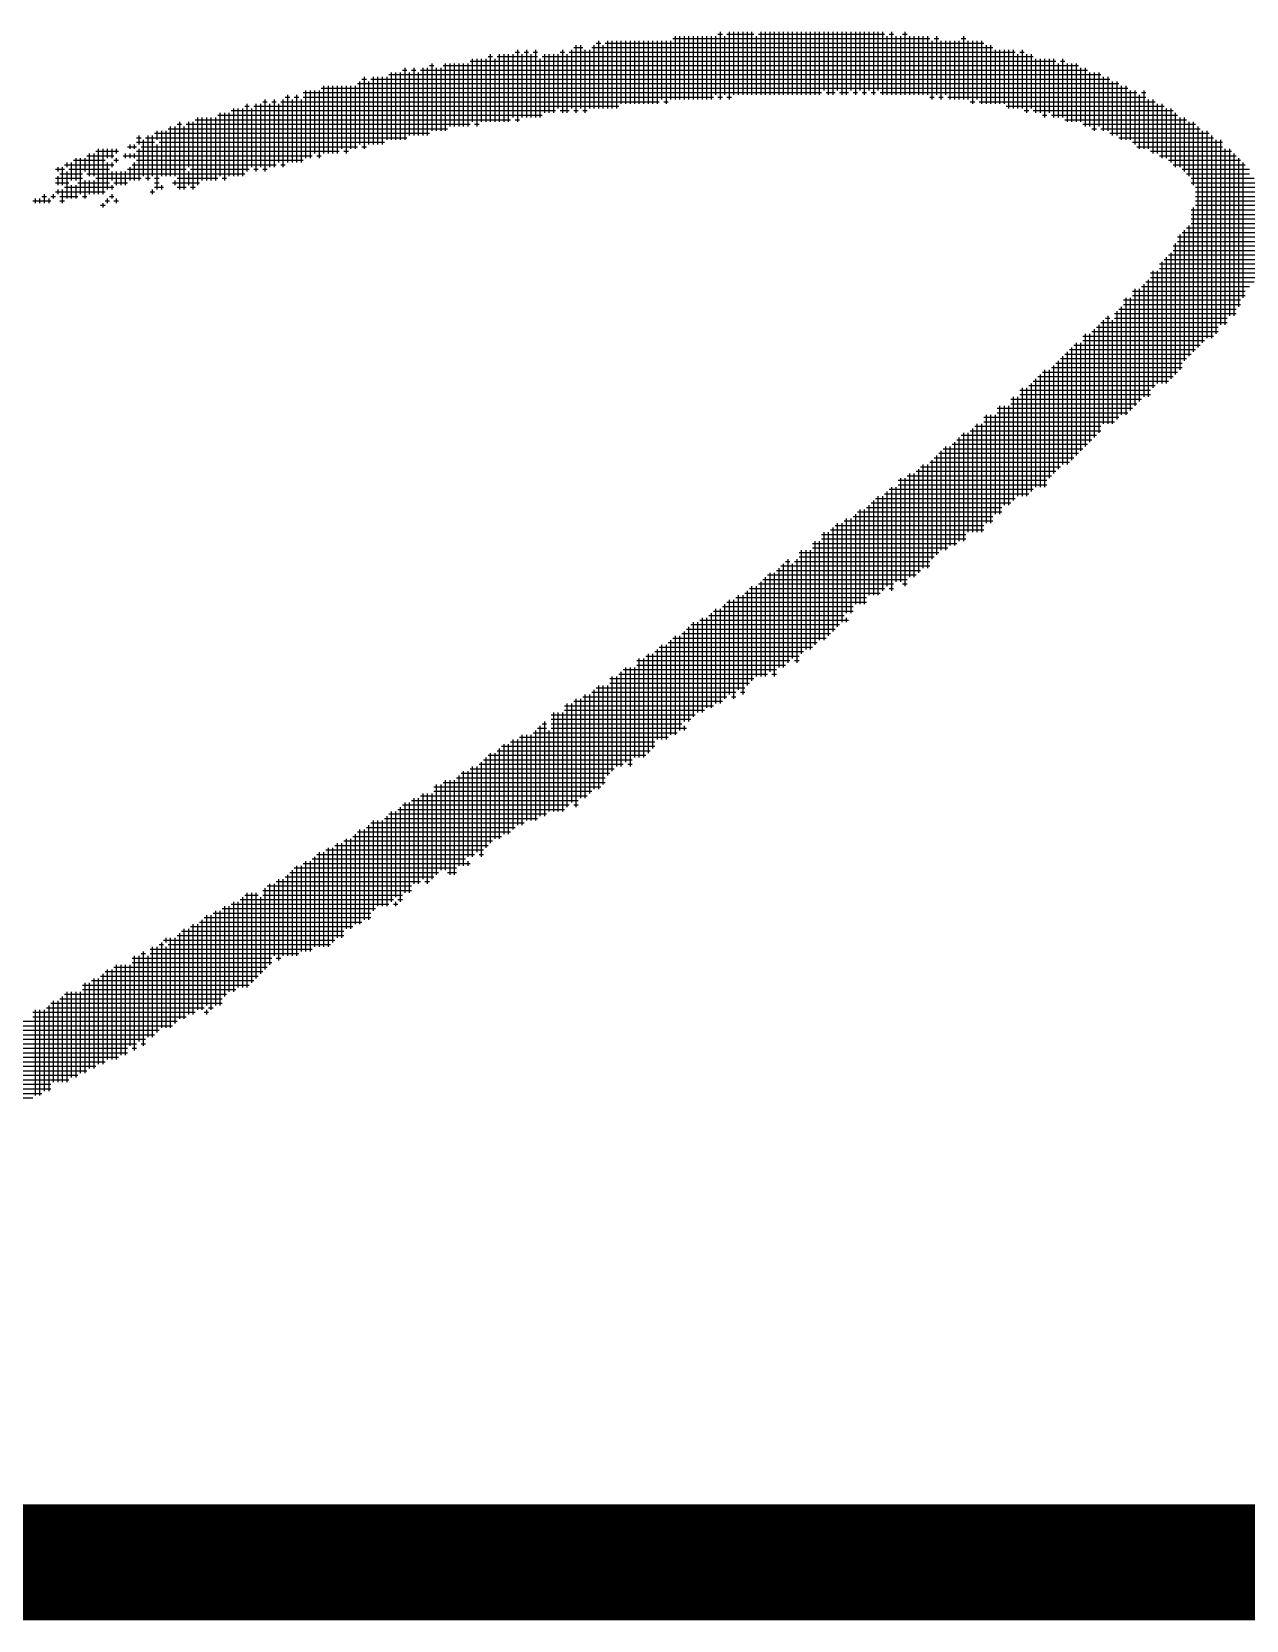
# Model space of a CAD drawing. Header units: feet. Extents: x 0 to 84100, y 0 to 59400.
# Drawn here: x 57327 to 57536.6, y 2590 to 2864 of the extents above; entities that cross this region are included whole.
import ezdxf
from ezdxf.enums import TextEntityAlignment as Align

# ---------------------------------------------------------------- set-up
doc = ezdxf.new("R2010")
doc.units = ezdxf.units.FT
doc.header["$LTSCALE"] = 550
doc.header["$MEASUREMENT"] = 0
for name, color, linetype in [('CX-BORD-LIN1', 4, 'CONTINUOUS'), ('CX-BORD-LIN2', 3, 'CONTINUOUS'), ('CX-BORD-TEX2', 7, 'CONTINUOUS'), ('CX-BORD-TEX3', 6, 'CONTINUOUS'), ('CX-MISC', 2, 'CONTINUOUS')]:
    doc.layers.add(name, color=color, linetype=linetype)
doc.styles.add('TB_TEXT', font='')
doc.styles.add('TB_WBTXT', font='')
doc.styles.add('TB_WMTXT', font='')
doc.styles.get('TB_TEXT').set_extended_font_data('DotumChe')
doc.styles.get('TB_WBTXT').set_extended_font_data('Dotum')
doc.styles.get('TB_WMTXT').set_extended_font_data('DotumChe')

# ---------------------------------------------------------------- blocks, each defined once
blk = doc.blocks.new('CXBLKA1-KHCA')
at = {"layer": 'CX-BORD-LIN1', "const_width": 0.2}
blk.add_lwpolyline([(558, 6), (270, 6)], dxfattribs=at)
at = {"layer": 'CX-BORD-LIN1', "style": 'TB_TEXT'}
for tag, p in [('TR_RCON5', (342.3033, 33)), ('TR_RCON4', (342.3033, 27)), ('TR_RCON3', (342.3033, 21)), ('TR_RCON2', (342.3033, 15)), ('TR_RCON1', (342.3033, 9))]:
    blk.add_attdef(tag, text='', height=3.5, dxfattribs=at).set_placement(p, align=Align.MIDDLE_LEFT)
for tag, height, p in [('TR_DGN5', 3.5, (451.1185, 33)), ('TR_CHK5', 3.5, (491.1185, 33)), ('TR_RDAT5', 3.5, (317.5, 33)), ('TR_APP5', 3.5, (531.1185, 33)), ('TR_RNUM5', 3, (285.1051, 32.6366)), ('TR_DGN4', 3.5, (451.1185, 27)), ('TR_CHK4', 3.5, (491.1185, 27)), ('TR_RDAT4', 3.5, (317.5, 27)), ('TR_APP4', 3.5, (531.1185, 27)), ('TR_RNUM4', 3, (285.1051, 26.6366)), ('TR_DGN3', 3.5, (451.1185, 21)), ('TR_CHK3', 3.5, (491.1185, 21)), ('TR_RDAT3', 3.5, (317.5, 21)), ('TR_APP3', 3.5, (531.1185, 21)), ('TR_RNUM3', 3, (285.1051, 20.6366)), ('TR_DGN2', 3.5, (451.1185, 15)), ('TR_CHK2', 3.5, (491.1185, 15)), ('TR_RDAT2', 3.5, (317.5, 15)), ('TR_APP2', 3.5, (531.1185, 15)), ('TR_RNUM2', 3, (285.1051, 14.6366)), ('TR_DGN1', 3.5, (451.1185, 9)), ('TR_CHK1', 3.5, (491.1185, 9)), ('TR_RDAT1', 3.5, (317.5, 9)), ('TR_APP1', 3.5, (531.1185, 9)), ('TR_RNUM1', 3, (285.1051, 8.6366))]:
    blk.add_attdef(tag, text='', height=height, dxfattribs=at).set_placement(p, align=Align.MIDDLE_CENTER)
at = {"layer": 'CX-BORD-LIN2', "style": 'TB_TEXT'}
blk.add_attdef('TD_VERSION', text='', height=3, rotation=90, dxfattribs=at).set_placement((800.5, 48.0149), align=Align.MIDDLE_CENTER)
at = {"layer": 'CX-BORD-TEX2', "style": 'TB_WMTXT'}
for tag, height, p in [('TB_CNAME', 5, (15.3448, 531.8324)), ('TB_CSCOP', 4, (16.6346, 523.8324))]:
    blk.add_attdef(tag, text='', height=height, dxfattribs=at).set_placement(p, align=Align.BOTTOM_LEFT)
at = {"layer": 'CX-BORD-TEX2', "style": 'TB_WBTXT'}
for tag, height, p in [('TB_MTITIL', 10, (398, 533.3264)), ('TB_STITL', 7, (398, 518.3264))]:
    blk.add_attdef(tag, text='', height=height, dxfattribs=at).set_placement(p, align=Align.MIDDLE_CENTER)
at = {"layer": 'CX-BORD-TEX3', "style": 'TB_TEXT'}
for tag, height, p in [('TD_LNDST', 4.5, (215, 31.5)), ('TD_DSECT', 4.5, (605.5, 31.5)), ('TD_DDIST', 4.5, (654.5, 31.5)), ('TD_DNAME_TOP', 4.5, (755, 27.957)), ('TD_CSECT', 4.5, (605.5, 22.5)), ('TD_CDIST', 4.5, (654.5, 22.5)), ('TD_DNAME_MAIN', 4.5, (755, 21.4731)), ('TD_DNAME_BOT', 3, (755, 15.2489)), ('TD_HSCAL', 4.5, (620.8841, 13.7484)), ('TD_VSCAL', 4.5, (656.8615, 13.7484)), ('TD_CCOMP', 4.5, (215, 13.5927)), ('TD_CSTEP', 4.5, (250.744, 5.125)), ('TD_FIELD', 4.5, (180, 5.125)), ('TD_DWGNO', 4.5, (755, 5.0017)), ('TD_DWGCODE', 4.5, (637, 4.7908))]:
    blk.add_attdef(tag, text='', height=height, dxfattribs=at).set_placement(p, align=Align.MIDDLE_CENTER)
for tag, height, width, p in [('TD_DCOMP', 4.5, 0.95, (215, 22.5875)), ('TD_CNAME', 5, 0.78, (65, 7.5956))]:
    blk.add_attdef(tag, text='', height=height, dxfattribs=dict(at, width=width)).set_placement(p, align=Align.MIDDLE_CENTER)
blk = doc.blocks.new('CXGLOGO-싸인2')
at = {"layer": 'CX-MISC'}
for p, q in [((9655.767, -1057.969), (9655.767, -1059.136)), ((9655.923, -1057.969), (9655.923, -1059.136)), ((9656, -1057.969), (9656, -1059.058)), ((9656.078, -1057.969), (9656.078, -1059.058)), ((9656.156, -1057.969), (9656.156, -1059.058)), ((9656.234, -1057.969), (9656.234, -1059.058)), ((9656.311, -1057.969), (9656.311, -1059.058)), ((9656.467, -1057.969), (9656.467, -1059.058)), ((9656.545, -1057.969), (9656.545, -1059.058)), ((9656.623, -1057.969), (9656.623, -1059.058)), ((9656.7, -1057.969), (9656.7, -1059.058)), ((9656.778, -1057.969), (9656.778, -1059.058)), ((9656.856, -1057.969), (9656.856, -1059.058)), ((9656.934, -1057.969), (9656.934, -1059.058)), ((9657.011, -1057.969), (9657.011, -1059.058)), ((9657.089, -1057.969), (9657.089, -1059.058)), ((9657.167, -1057.969), (9657.167, -1059.058)), ((9657.245, -1057.969), (9657.245, -1059.058)), ((9657.322, -1057.969), (9657.322, -1059.058)), ((9657.4, -1057.969), (9657.4, -1059.058)), ((9657.478, -1057.969), (9657.478, -1059.058)), ((9657.556, -1057.969), (9657.556, -1058.98)), ((9657.633, -1057.969), (9657.633, -1059.058)), ((9657.711, -1057.969), (9657.711, -1059.058)), ((9657.789, -1057.969), (9657.789, -1058.98)), ((9657.867, -1057.969), (9657.867, -1059.058)), ((9657.944, -1057.969), (9657.944, -1059.058)), ((9658.022, -1057.969), (9658.022, -1058.98)), ((9658.1, -1057.969), (9658.1, -1059.058)), ((9658.178, -1057.969), (9658.178, -1058.98)), ((9658.255, -1057.969), (9658.255, -1059.058)), ((9658.333, -1057.969), (9658.333, -1058.98)), ((9658.411, -1057.969), (9658.411, -1059.058)), ((9658.489, -1057.969), (9658.489, -1058.98)), ((9658.567, -1057.969), (9658.567, -1059.058)), ((9658.722, -1057.969), (9658.722, -1059.058)), ((9658.955, -1057.969), (9658.955, -1059.058)), ((9653.24, -1058.242), (9653.395, -1058.242)), ((9653.279, -1058.203), (9653.279, -1059.369)), ((9653.357, -1058.203), (9653.357, -1059.291)), ((9653.551, -1058.242), (9660.472, -1058.242)), ((9653.59, -1058.203), (9653.59, -1059.291)), ((9653.629, -1058.164), (9653.707, -1058.164)), ((9653.668, -1058.125), (9653.668, -1059.291)), ((9653.745, -1058.203), (9653.745, -1059.291)), ((9653.784, -1058.164), (9660.316, -1058.164)), ((9653.823, -1058.125), (9653.823, -1059.291)), ((9653.901, -1058.125), (9653.901, -1059.291)), ((9653.979, -1058.125), (9653.979, -1059.291)), ((9654.056, -1058.125), (9654.056, -1059.214)), ((9654.134, -1058.125), (9654.134, -1059.214)), ((9654.212, -1058.125), (9654.212, -1059.214)), ((9654.29, -1058.125), (9654.29, -1059.214)), ((9654.367, -1058.125), (9654.367, -1059.214)), ((9654.445, -1058.125), (9654.445, -1059.214)), ((9654.523, -1058.125), (9654.523, -1059.214)), ((9654.601, -1058.125), (9654.601, -1059.214)), ((9654.679, -1058.125), (9654.679, -1059.214)), ((9654.756, -1058.125), (9654.756, -1059.136)), ((9654.834, -1058.125), (9654.834, -1059.214)), ((9654.912, -1058.125), (9654.912, -1059.136)), ((9654.951, -1058.086), (9659.383, -1058.086)), ((9654.99, -1058.047), (9654.99, -1059.136)), ((9655.067, -1058.047), (9655.067, -1059.136)), ((9655.145, -1058.047), (9655.145, -1059.136)), ((9655.223, -1058.047), (9655.223, -1059.136)), ((9655.301, -1058.047), (9655.301, -1059.136)), ((9655.378, -1058.047), (9655.378, -1059.136)), ((9655.456, -1058.047), (9655.456, -1059.136)), ((9655.534, -1058.047), (9655.534, -1059.136)), ((9655.612, -1058.047), (9655.612, -1059.136)), ((9655.689, -1058.047), (9655.689, -1059.058)), ((9655.728, -1058.008), (9655.806, -1058.008)), ((9655.845, -1058.047), (9655.845, -1059.058)), ((9655.884, -1058.008), (9656.35, -1058.008)), ((9656.389, -1058.047), (9656.389, -1059.058)), ((9656.428, -1058.008), (9658.605, -1058.008)), ((9658.644, -1058.047), (9658.644, -1059.058)), ((9658.683, -1058.008), (9658.761, -1058.008)), ((9658.8, -1058.047), (9658.8, -1059.058)), ((9658.878, -1058.047), (9658.878, -1059.058)), ((9658.916, -1058.008), (9658.994, -1058.008)), ((9659.033, -1058.047), (9659.033, -1059.058)), ((9659.111, -1058.047), (9659.111, -1059.058)), ((9659.189, -1058.047), (9659.189, -1059.058)), ((9659.266, -1058.047), (9659.266, -1059.058)), ((9659.344, -1058.047), (9659.344, -1059.058)), ((9659.422, -1058.125), (9659.422, -1059.136)), ((9659.461, -1058.086), (9659.539, -1058.086)), ((9659.5, -1058.047), (9659.5, -1059.058)), ((9659.577, -1058.125), (9659.577, -1059.136)), ((9659.655, -1058.125), (9659.655, -1059.058)), ((9659.733, -1058.125), (9659.733, -1059.136)), ((9659.811, -1058.125), (9659.811, -1059.136)), ((9659.888, -1058.125), (9659.888, -1059.136)), ((9659.927, -1058.086), (9660.005, -1058.086)), ((9659.966, -1058.047), (9659.966, -1059.136)), ((9660.044, -1058.125), (9660.044, -1059.136)), ((9660.122, -1058.125), (9660.122, -1059.214)), ((9660.199, -1058.125), (9660.199, -1059.136)), ((9660.277, -1058.125), (9660.277, -1059.214)), ((9660.355, -1058.203), (9660.355, -1059.214)), ((9660.433, -1058.203), (9660.433, -1059.214)), ((9650.791, -1058.514), (9650.791, -1059.68)), ((9651.024, -1058.514), (9651.024, -1059.68)), ((9651.102, -1058.514), (9651.102, -1059.602)), ((9651.179, -1058.514), (9651.179, -1059.602)), ((9651.257, -1058.514), (9651.257, -1059.602)), ((9651.335, -1058.514), (9651.335, -1059.602)), ((9651.413, -1058.514), (9651.413, -1059.602)), ((9651.451, -1058.475), (9661.56, -1058.475)), ((9651.49, -1058.436), (9651.49, -1059.525)), ((9651.568, -1058.436), (9651.568, -1059.602)), ((9651.646, -1058.436), (9651.646, -1059.525)), ((9651.724, -1058.436), (9651.724, -1059.525)), ((9651.763, -1058.397), (9651.84, -1058.397)), ((9651.801, -1058.358), (9651.801, -1059.525)), ((9651.879, -1058.436), (9651.879, -1059.525)), ((9651.918, -1058.397), (9652.618, -1058.397)), ((9651.957, -1058.358), (9651.957, -1059.525)), ((9652.035, -1058.358), (9652.035, -1059.525)), ((9652.112, -1058.358), (9652.112, -1059.525)), ((9652.19, -1058.358), (9652.19, -1059.447)), ((9652.229, -1058.319), (9652.307, -1058.319)), ((9652.268, -1058.281), (9652.268, -1059.525)), ((9652.346, -1058.358), (9652.346, -1059.447)), ((9652.385, -1058.319), (9652.462, -1058.319)), ((9652.423, -1058.281), (9652.423, -1059.447)), ((9652.501, -1058.358), (9652.501, -1059.447)), ((9652.54, -1058.319), (9652.618, -1058.319)), ((9652.579, -1058.281), (9652.579, -1059.447)), ((9652.657, -1058.436), (9652.657, -1059.447)), ((9652.696, -1058.397), (9661.171, -1058.397)), ((9652.735, -1058.358), (9652.735, -1059.369)), ((9652.812, -1058.358), (9652.812, -1059.369)), ((9652.89, -1058.358), (9652.89, -1059.369)), ((9652.968, -1058.358), (9652.968, -1059.291)), ((9653.007, -1058.319), (9653.084, -1058.319)), ((9653.046, -1058.281), (9653.046, -1059.369)), ((9653.123, -1058.358), (9653.123, -1059.369)), ((9653.162, -1058.319), (9660.86, -1058.319)), ((9653.201, -1058.281), (9653.201, -1059.291)), ((9653.434, -1058.281), (9653.434, -1059.369)), ((9653.512, -1058.281), (9653.512, -1059.291)), ((9660.511, -1058.281), (9660.511, -1059.214)), ((9660.588, -1058.281), (9660.588, -1059.214)), ((9660.666, -1058.281), (9660.666, -1059.214)), ((9660.744, -1058.281), (9660.744, -1059.291)), ((9660.822, -1058.281), (9660.822, -1059.291)), ((9660.899, -1058.358), (9660.899, -1059.291)), ((9660.938, -1058.319), (9661.016, -1058.319)), ((9660.977, -1058.281), (9660.977, -1059.291)), ((9661.055, -1058.358), (9661.055, -1059.369)), ((9661.133, -1058.358), (9661.133, -1059.291)), ((9661.21, -1058.436), (9661.21, -1059.369)), ((9661.288, -1058.436), (9661.288, -1059.369)), ((9661.366, -1058.436), (9661.366, -1059.447)), ((9661.444, -1058.436), (9661.444, -1059.369)), ((9661.521, -1058.436), (9661.521, -1059.447)), ((9661.599, -1058.514), (9661.599, -1059.447)), ((9661.638, -1058.475), (9661.716, -1058.475)), ((9661.677, -1058.436), (9661.677, -1059.447)), ((9661.755, -1058.514), (9661.755, -1059.525)), ((9661.832, -1058.514), (9661.832, -1059.525)), ((9661.91, -1058.514), (9661.91, -1059.525)), ((9649.585, -1058.786), (9649.663, -1058.786)), ((9649.624, -1058.747), (9649.624, -1059.991)), ((9649.741, -1058.786), (9662.493, -1058.786)), ((9649.78, -1058.747), (9649.78, -1059.913)), ((9649.857, -1058.747), (9649.857, -1059.913)), ((9649.935, -1058.747), (9649.935, -1059.913)), ((9650.013, -1058.747), (9650.013, -1059.836)), ((9650.052, -1058.708), (9662.338, -1058.708)), ((9650.091, -1058.669), (9650.091, -1059.836)), ((9650.168, -1058.669), (9650.168, -1059.836)), ((9650.246, -1058.669), (9650.246, -1059.836)), ((9650.285, -1058.63), (9650.363, -1058.63)), ((9650.324, -1058.592), (9650.324, -1059.836)), ((9650.402, -1058.669), (9650.402, -1059.758)), ((9650.441, -1058.63), (9650.518, -1058.63)), ((9650.479, -1058.592), (9650.479, -1059.758)), ((9650.557, -1058.669), (9650.557, -1059.758)), ((9650.596, -1058.63), (9662.105, -1058.63)), ((9650.635, -1058.592), (9650.635, -1059.758)), ((9650.713, -1058.592), (9650.713, -1059.758)), ((9650.752, -1058.553), (9650.829, -1058.553)), ((9650.868, -1058.592), (9650.868, -1059.68)), ((9650.946, -1058.592), (9650.946, -1059.68)), ((9650.985, -1058.553), (9661.949, -1058.553)), ((9661.988, -1058.592), (9661.988, -1059.525)), ((9662.066, -1058.592), (9662.066, -1059.602)), ((9662.143, -1058.669), (9662.143, -1059.602)), ((9662.221, -1058.669), (9662.221, -1059.68)), ((9662.299, -1058.669), (9662.299, -1059.602)), ((9662.377, -1058.747), (9662.377, -1059.68)), ((9662.455, -1058.747), (9662.455, -1059.68)), ((9648.302, -1059.058), (9648.302, -1060.225)), ((9648.458, -1059.058), (9648.458, -1060.225)), ((9648.574, -1059.019), (9657.517, -1059.019)), ((9648.613, -1058.98), (9648.613, -1060.147)), ((9648.691, -1058.98), (9648.691, -1060.147)), ((9648.769, -1058.98), (9648.769, -1060.069)), ((9648.847, -1058.98), (9648.847, -1060.147)), ((9648.885, -1058.941), (9662.804, -1058.941)), ((9648.924, -1058.903), (9648.924, -1060.069)), ((9649.002, -1058.903), (9649.002, -1060.069)), ((9649.08, -1058.903), (9649.08, -1060.069)), ((9649.158, -1058.903), (9649.158, -1060.069)), ((9649.235, -1058.903), (9649.235, -1059.991)), ((9649.313, -1058.903), (9649.313, -1060.069)), ((9649.391, -1058.903), (9649.391, -1059.991)), ((9649.469, -1058.903), (9649.469, -1059.991)), ((9649.507, -1058.864), (9662.649, -1058.864)), ((9649.546, -1058.825), (9649.546, -1059.913)), ((9649.702, -1058.825), (9649.702, -1059.913)), ((9657.595, -1059.019), (9657.75, -1059.019)), ((9657.828, -1059.019), (9657.983, -1059.019)), ((9658.061, -1059.019), (9658.139, -1059.019)), ((9658.217, -1059.019), (9658.294, -1059.019)), ((9658.372, -1059.019), (9658.45, -1059.019)), ((9658.528, -1059.019), (9662.96, -1059.019)), ((9662.532, -1058.825), (9662.532, -1059.758)), ((9662.61, -1058.825), (9662.61, -1059.758)), ((9662.688, -1058.903), (9662.688, -1059.836)), ((9662.766, -1058.903), (9662.766, -1059.836)), ((9662.843, -1058.98), (9662.843, -1059.836)), ((9662.921, -1058.98), (9662.921, -1059.913)), ((9662.999, -1059.058), (9662.999, -1059.991)), ((9663.038, -1059.019), (9663.115, -1059.019)), ((9663.077, -1058.98), (9663.077, -1059.991)), ((9647.33, -1059.33), (9652.929, -1059.33)), ((9647.369, -1059.291), (9647.369, -1060.458)), ((9647.447, -1059.291), (9647.447, -1060.458)), ((9647.525, -1059.291), (9647.525, -1060.458)), ((9647.563, -1059.253), (9647.641, -1059.253)), ((9647.602, -1059.214), (9647.602, -1060.38)), ((9647.68, -1059.291), (9647.68, -1060.302)), ((9647.719, -1059.253), (9654.018, -1059.253)), ((9647.758, -1059.214), (9647.758, -1060.38)), ((9647.836, -1059.214), (9647.836, -1060.302)), ((9647.875, -1059.175), (9647.952, -1059.175)), ((9647.913, -1059.136), (9647.913, -1060.38)), ((9647.991, -1059.214), (9647.991, -1060.302)), ((9648.03, -1059.175), (9648.108, -1059.175)), ((9648.069, -1059.136), (9648.069, -1060.302)), ((9648.147, -1059.214), (9648.147, -1060.225)), ((9648.186, -1059.175), (9654.717, -1059.175)), ((9648.224, -1059.136), (9648.224, -1060.302)), ((9648.263, -1059.097), (9648.341, -1059.097)), ((9648.38, -1059.136), (9648.38, -1060.225)), ((9648.419, -1059.097), (9648.497, -1059.097)), ((9648.535, -1059.136), (9648.535, -1060.225)), ((9648.574, -1059.097), (9655.651, -1059.097)), ((9653.007, -1059.33), (9653.162, -1059.33)), ((9653.24, -1059.33), (9653.318, -1059.33)), ((9653.395, -1059.33), (9653.473, -1059.33)), ((9654.795, -1059.175), (9654.873, -1059.175)), ((9655.728, -1059.097), (9655.806, -1059.097)), ((9655.884, -1059.097), (9655.962, -1059.097)), ((9659.383, -1059.097), (9659.461, -1059.097)), ((9659.539, -1059.097), (9659.616, -1059.097)), ((9659.694, -1059.097), (9663.115, -1059.097)), ((9660.083, -1059.175), (9660.161, -1059.175)), ((9660.238, -1059.175), (9663.271, -1059.175)), ((9660.705, -1059.253), (9663.427, -1059.253)), ((9661.016, -1059.33), (9661.094, -1059.33)), ((9661.171, -1059.33), (9663.582, -1059.33)), ((9663.154, -1059.136), (9663.154, -1059.991)), ((9663.232, -1059.136), (9663.232, -1060.069)), ((9663.31, -1059.214), (9663.31, -1060.069)), ((9663.388, -1059.214), (9663.388, -1060.147)), ((9663.465, -1059.291), (9663.465, -1060.147)), ((9663.543, -1059.291), (9663.543, -1060.225)), ((9646.28, -1059.602), (9646.28, -1060.458)), ((9646.358, -1059.602), (9646.358, -1060.458)), ((9646.397, -1059.564), (9646.475, -1059.564)), ((9646.436, -1059.525), (9646.436, -1060.691)), ((9646.514, -1059.602), (9646.514, -1060.691)), ((9646.553, -1059.564), (9651.451, -1059.564)), ((9646.591, -1059.525), (9646.591, -1060.302)), ((9646.669, -1059.525), (9646.669, -1060.691)), ((9646.708, -1059.486), (9652.151, -1059.486)), ((9646.747, -1059.447), (9646.747, -1060.613)), ((9646.825, -1059.447), (9646.825, -1060.536)), ((9646.903, -1059.447), (9646.903, -1060.536)), ((9646.98, -1059.447), (9646.98, -1060.536)), ((9647.058, -1059.447), (9647.058, -1060.536)), ((9647.097, -1059.408), (9652.696, -1059.408)), ((9647.136, -1059.369), (9647.136, -1060.458)), ((9647.214, -1059.369), (9647.214, -1060.536)), ((9647.291, -1059.369), (9647.291, -1060.458)), ((9651.529, -1059.564), (9651.607, -1059.564)), ((9652.229, -1059.486), (9652.307, -1059.486)), ((9661.327, -1059.408), (9661.405, -1059.408)), ((9661.483, -1059.408), (9663.66, -1059.408)), ((9661.716, -1059.486), (9663.815, -1059.486)), ((9662.027, -1059.564), (9663.971, -1059.564)), ((9663.621, -1059.369), (9663.621, -1060.302)), ((9663.699, -1059.447), (9663.699, -1060.302)), ((9663.776, -1059.447), (9663.776, -1060.38)), ((9663.854, -1059.525), (9663.854, -1060.458)), ((9663.932, -1059.525), (9663.932, -1060.613)), ((9664.01, -1059.602), (9664.01, -1063.413)), ((9645.697, -1059.797), (9645.775, -1059.797)), ((9645.697, -1059.875), (9646.008, -1059.875)), ((9645.736, -1059.758), (9645.736, -1059.913)), ((9645.814, -1059.836), (9645.814, -1060.458)), ((9645.853, -1059.797), (9650.363, -1059.797)), ((9645.892, -1059.758), (9645.892, -1060.536)), ((9645.969, -1059.758), (9645.969, -1060.458)), ((9646.008, -1059.719), (9650.752, -1059.719)), ((9646.047, -1059.68), (9646.047, -1059.836)), ((9646.086, -1059.875), (9649.974, -1059.875)), ((9646.125, -1059.68), (9646.125, -1060.458)), ((9646.203, -1059.68), (9646.203, -1060.458)), ((9646.242, -1059.641), (9651.063, -1059.641)), ((9662.182, -1059.641), (9662.26, -1059.641)), ((9662.338, -1059.641), (9664.049, -1059.641)), ((9662.493, -1059.719), (9664.204, -1059.719)), ((9662.649, -1059.797), (9664.282, -1059.797)), ((9662.882, -1059.875), (9664.437, -1059.875)), ((9664.087, -1059.68), (9664.087, -1063.335)), ((9664.165, -1059.68), (9664.165, -1063.257)), ((9664.243, -1059.758), (9664.243, -1063.257)), ((9664.321, -1059.836), (9664.321, -1063.179)), ((9664.399, -1059.836), (9664.399, -1063.024)), ((9644.647, -1060.147), (9644.647, -1060.536)), ((9644.725, -1060.147), (9644.725, -1060.769)), ((9644.803, -1060.147), (9644.803, -1060.38)), ((9644.842, -1060.108), (9645.308, -1060.108)), ((9644.881, -1060.069), (9644.881, -1060.458)), ((9644.959, -1060.069), (9644.959, -1060.458)), ((9644.997, -1060.03), (9645.386, -1060.03)), ((9645.036, -1059.991), (9645.036, -1060.769)), ((9645.114, -1059.991), (9645.114, -1060.769)), ((9645.192, -1059.991), (9645.192, -1060.147)), ((9645.27, -1059.991), (9645.27, -1060.147)), ((9645.347, -1059.991), (9645.347, -1060.069)), ((9645.347, -1060.147), (9645.347, -1060.225)), ((9645.464, -1060.108), (9648.73, -1060.108)), ((9645.503, -1060.069), (9645.503, -1060.147)), ((9645.542, -1059.952), (9645.697, -1059.952)), ((9645.581, -1059.913), (9645.581, -1059.991)), ((9645.581, -1060.069), (9645.581, -1060.147)), ((9645.658, -1059.913), (9645.658, -1059.991)), ((9645.658, -1060.069), (9645.658, -1060.147)), ((9645.697, -1060.03), (9649.196, -1060.03)), ((9645.736, -1059.991), (9645.736, -1060.536)), ((9645.775, -1059.952), (9649.507, -1059.952)), ((9646.047, -1059.913), (9646.047, -1060.691)), ((9648.808, -1060.108), (9648.885, -1060.108)), ((9649.274, -1060.03), (9649.352, -1060.03)), ((9649.585, -1059.952), (9649.663, -1059.952)), ((9662.96, -1059.952), (9664.437, -1059.952)), ((9663.193, -1060.03), (9664.593, -1060.03)), ((9663.349, -1060.108), (9664.671, -1060.108)), ((9664.476, -1059.991), (9664.476, -1063.024)), ((9664.554, -1059.991), (9664.554, -1062.868)), ((9664.632, -1060.069), (9664.632, -1062.868)), ((9664.71, -1060.147), (9664.71, -1062.713)), ((9644.298, -1060.341), (9644.453, -1060.341)), ((9644.336, -1060.302), (9644.336, -1060.38)), ((9644.375, -1060.419), (9644.764, -1060.419)), ((9644.414, -1060.302), (9644.414, -1060.613)), ((9644.453, -1060.263), (9645.308, -1060.263)), ((9644.492, -1060.225), (9644.492, -1060.302)), ((9644.492, -1060.38), (9644.492, -1060.847)), ((9644.531, -1060.341), (9645.231, -1060.341)), ((9644.57, -1060.225), (9644.57, -1060.536)), ((9644.609, -1060.186), (9645.153, -1060.186)), ((9644.842, -1060.419), (9647.563, -1060.419)), ((9645.192, -1060.225), (9645.192, -1060.691)), ((9645.27, -1060.225), (9645.27, -1060.302)), ((9645.27, -1060.38), (9645.27, -1060.536)), ((9645.308, -1060.186), (9645.386, -1060.186)), ((9645.347, -1060.38), (9645.347, -1060.613)), ((9645.425, -1060.38), (9645.425, -1060.613)), ((9645.503, -1060.38), (9645.503, -1060.613)), ((9645.542, -1060.341), (9646.553, -1060.341)), ((9645.581, -1060.302), (9645.581, -1060.536)), ((9645.619, -1060.263), (9648.108, -1060.263)), ((9645.658, -1060.225), (9645.658, -1060.536)), ((9645.697, -1060.186), (9648.574, -1060.186)), ((9646.591, -1060.38), (9646.591, -1060.613)), ((9646.63, -1060.341), (9647.641, -1060.341)), ((9647.719, -1060.341), (9647.797, -1060.341)), ((9647.875, -1060.341), (9647.952, -1060.341)), ((9648.186, -1060.263), (9648.263, -1060.263)), ((9663.504, -1060.186), (9664.748, -1060.186)), ((9663.582, -1060.263), (9664.826, -1060.263)), ((9663.738, -1060.341), (9664.904, -1060.341)), ((9663.815, -1060.419), (9664.904, -1060.419)), ((9664.787, -1060.225), (9664.787, -1062.557)), ((9644.298, -1060.497), (9644.764, -1060.497)), ((9644.298, -1060.574), (9644.531, -1060.574)), ((9644.336, -1060.458), (9644.336, -1060.613)), ((9644.336, -1060.691), (9644.336, -1060.769)), ((9644.414, -1060.691), (9644.414, -1060.924)), ((9644.453, -1060.652), (9645.308, -1060.652)), ((9644.57, -1060.613), (9644.57, -1060.847)), ((9644.647, -1060.613), (9644.647, -1060.847)), ((9644.686, -1060.574), (9645.231, -1060.574)), ((9644.803, -1060.536), (9644.803, -1060.847)), ((9644.881, -1060.536), (9644.881, -1060.769)), ((9644.959, -1060.536), (9644.959, -1060.769)), ((9644.997, -1060.497), (9645.775, -1060.497)), ((9645.27, -1060.613), (9645.27, -1060.691)), ((9645.308, -1060.574), (9645.542, -1060.574)), ((9645.853, -1060.497), (9645.931, -1060.497)), ((9645.969, -1060.691), (9645.969, -1060.769)), ((9646.008, -1060.497), (9646.086, -1060.497)), ((9646.008, -1060.574), (9646.086, -1060.574)), ((9646.008, -1060.652), (9646.164, -1060.652)), ((9646.125, -1060.613), (9646.125, -1060.691)), ((9646.319, -1060.574), (9646.786, -1060.574)), ((9646.358, -1060.536), (9646.358, -1060.613)), ((9646.397, -1060.497), (9647.097, -1060.497)), ((9646.397, -1060.652), (9646.553, -1060.652)), ((9646.63, -1060.652), (9646.708, -1060.652)), ((9647.175, -1060.497), (9647.252, -1060.497)), ((9663.893, -1060.497), (9664.982, -1060.497)), ((9663.893, -1060.574), (9665.059, -1060.574)), ((9663.971, -1060.652), (9665.137, -1060.652)), ((9643.909, -1060.885), (9644.22, -1060.885)), ((9643.948, -1060.847), (9643.948, -1060.924)), ((9644.025, -1060.847), (9644.025, -1060.924)), ((9644.064, -1060.808), (9644.142, -1060.808)), ((9644.103, -1060.769), (9644.103, -1060.924)), ((9644.181, -1060.847), (9644.181, -1060.924)), ((9644.22, -1060.808), (9644.298, -1060.808)), ((9644.259, -1060.769), (9644.259, -1060.847)), ((9644.298, -1060.73), (9645.153, -1060.73)), ((9644.375, -1060.808), (9644.686, -1060.808)), ((9644.375, -1060.885), (9644.453, -1060.885)), ((9644.764, -1060.808), (9644.842, -1060.808)), ((9645.075, -1060.963), (9645.153, -1060.963)), ((9645.114, -1060.924), (9645.114, -1061.002)), ((9645.153, -1060.885), (9645.231, -1060.885)), ((9645.192, -1060.847), (9645.192, -1060.924)), ((9645.231, -1060.808), (9645.308, -1060.808)), ((9645.27, -1060.769), (9645.27, -1060.847)), ((9645.308, -1060.885), (9645.386, -1060.885)), ((9645.347, -1060.847), (9645.347, -1060.924)), ((9645.931, -1060.73), (9646.008, -1060.73)), ((9663.971, -1060.73), (9665.137, -1060.73)), ((9663.971, -1060.808), (9665.137, -1060.808)), ((9663.971, -1060.885), (9665.215, -1060.885)), ((9663.971, -1060.963), (9665.215, -1060.963)), ((9663.893, -1061.041), (9665.215, -1061.041)), ((9663.893, -1061.119), (9665.215, -1061.119)), ((9663.893, -1061.197), (9665.293, -1061.197)), ((9663.893, -1061.274), (9665.293, -1061.274)), ((9663.932, -1061.002), (9663.932, -1063.49)), ((9663.66, -1061.508), (9665.293, -1061.508)), ((9663.699, -1061.469), (9663.699, -1063.801)), ((9663.738, -1061.43), (9665.293, -1061.43)), ((9663.776, -1061.391), (9663.776, -1063.646)), ((9663.815, -1061.352), (9665.293, -1061.352)), ((9663.854, -1061.313), (9663.854, -1063.568)), ((9663.504, -1061.819), (9665.137, -1061.819)), ((9663.543, -1061.78), (9663.543, -1063.957)), ((9663.582, -1061.663), (9665.215, -1061.663)), ((9663.582, -1061.741), (9665.215, -1061.741)), ((9663.621, -1061.624), (9663.621, -1063.879)), ((9663.66, -1061.585), (9665.293, -1061.585)), ((9663.232, -1062.091), (9663.232, -1064.113)), ((9663.31, -1062.091), (9663.31, -1064.035)), ((9663.349, -1061.974), (9665.137, -1061.974)), ((9663.349, -1062.052), (9665.137, -1062.052)), ((9663.388, -1061.935), (9663.388, -1064.035)), ((9663.427, -1061.896), (9665.215, -1061.896)), ((9663.465, -1061.857), (9663.465, -1064.035)), ((9663.038, -1062.363), (9664.904, -1062.363)), ((9663.077, -1062.324), (9663.077, -1064.268)), ((9663.115, -1062.285), (9664.982, -1062.285)), ((9663.154, -1062.246), (9663.154, -1064.268)), ((9663.193, -1062.13), (9665.059, -1062.13)), ((9663.193, -1062.207), (9665.059, -1062.207)), ((9662.727, -1062.596), (9664.748, -1062.596)), ((9662.766, -1062.557), (9662.766, -1064.579)), ((9662.843, -1062.557), (9662.843, -1064.501)), ((9662.882, -1062.441), (9664.826, -1062.441)), ((9662.882, -1062.518), (9664.826, -1062.518)), ((9662.921, -1062.402), (9662.921, -1064.424)), ((9662.999, -1062.402), (9662.999, -1064.346)), ((9662.416, -1062.907), (9662.493, -1062.907)), ((9662.455, -1062.868), (9662.455, -1064.735)), ((9662.571, -1062.829), (9664.671, -1062.829)), ((9662.571, -1062.907), (9664.515, -1062.907)), ((9662.61, -1062.791), (9662.61, -1064.657)), ((9662.649, -1062.752), (9664.671, -1062.752)), ((9662.688, -1062.713), (9662.688, -1064.579)), ((9662.727, -1062.674), (9664.748, -1062.674)), ((9662.066, -1063.179), (9662.066, -1065.123)), ((9662.143, -1063.179), (9662.143, -1065.046)), ((9662.182, -1063.141), (9664.36, -1063.141)), ((9662.221, -1063.102), (9662.221, -1064.968)), ((9662.26, -1063.063), (9664.36, -1063.063)), ((9662.299, -1063.024), (9662.299, -1064.89)), ((9662.338, -1062.985), (9664.515, -1062.985)), ((9662.377, -1062.946), (9662.377, -1064.735)), ((9662.532, -1062.946), (9662.532, -1064.735)), ((9661.794, -1063.452), (9663.971, -1063.452)), ((9661.832, -1063.413), (9661.832, -1065.357)), ((9661.871, -1063.374), (9664.049, -1063.374)), ((9661.91, -1063.335), (9661.91, -1065.279)), ((9661.988, -1063.335), (9661.988, -1065.201)), ((9662.027, -1063.218), (9664.282, -1063.218)), ((9662.027, -1063.296), (9664.126, -1063.296)), ((9661.521, -1063.724), (9661.521, -1065.59)), ((9661.56, -1063.685), (9663.738, -1063.685)), ((9661.599, -1063.646), (9661.599, -1065.512)), ((9661.638, -1063.607), (9663.815, -1063.607)), ((9661.677, -1063.568), (9661.677, -1065.434)), ((9661.716, -1063.529), (9663.893, -1063.529)), ((9661.755, -1063.49), (9661.755, -1065.434)), ((9661.171, -1063.996), (9663.504, -1063.996)), ((9661.21, -1063.957), (9661.21, -1065.823)), ((9661.249, -1063.918), (9663.582, -1063.918)), ((9661.288, -1063.879), (9661.288, -1065.823)), ((9661.327, -1063.84), (9663.66, -1063.84)), ((9661.366, -1063.801), (9661.366, -1065.823)), ((9661.444, -1063.801), (9661.444, -1065.668)), ((9661.483, -1063.763), (9663.738, -1063.763)), ((9660.822, -1064.268), (9660.822, -1066.057)), ((9660.899, -1064.268), (9660.899, -1065.979)), ((9660.938, -1064.151), (9663.193, -1064.151)), ((9660.938, -1064.229), (9663.193, -1064.229)), ((9660.977, -1064.113), (9660.977, -1065.979)), ((9661.055, -1064.113), (9661.055, -1065.979)), ((9661.094, -1064.074), (9663.271, -1064.074)), ((9661.133, -1064.035), (9661.133, -1065.901)), ((9660.549, -1064.462), (9662.882, -1064.462)), ((9660.549, -1064.54), (9662.804, -1064.54)), ((9660.588, -1064.424), (9660.588, -1066.29)), ((9660.666, -1064.424), (9660.666, -1066.134)), ((9660.744, -1064.424), (9660.744, -1066.134)), ((9660.783, -1064.307), (9663.038, -1064.307)), ((9660.783, -1064.385), (9662.96, -1064.385)), ((9660.122, -1064.812), (9660.122, -1066.601)), ((9660.161, -1064.773), (9662.338, -1064.773)), ((9660.199, -1064.735), (9660.199, -1066.601)), ((9660.277, -1064.735), (9660.277, -1066.601)), ((9660.316, -1064.618), (9662.649, -1064.618)), ((9660.316, -1064.696), (9662.571, -1064.696)), ((9660.355, -1064.579), (9660.355, -1066.445)), ((9660.433, -1064.579), (9660.433, -1066.445)), ((9660.511, -1064.579), (9660.511, -1066.29)), ((9659.772, -1065.085), (9662.105, -1065.085)), ((9659.811, -1065.046), (9659.811, -1066.834)), ((9659.85, -1065.007), (9662.182, -1065.007)), ((9659.888, -1064.968), (9659.888, -1066.756)), ((9659.927, -1064.929), (9662.26, -1064.929)), ((9659.966, -1064.89), (9659.966, -1066.756)), ((9660.044, -1064.89), (9660.044, -1066.601)), ((9660.083, -1064.851), (9662.338, -1064.851)), ((9659.422, -1065.357), (9659.422, -1067.067)), ((9659.461, -1065.318), (9661.871, -1065.318)), ((9659.5, -1065.279), (9659.5, -1066.99)), ((9659.539, -1065.24), (9661.949, -1065.24)), ((9659.577, -1065.201), (9659.577, -1066.912)), ((9659.616, -1065.162), (9662.027, -1065.162)), ((9659.655, -1065.123), (9659.655, -1066.912)), ((9659.733, -1065.123), (9659.733, -1066.834)), ((9658.994, -1065.629), (9661.483, -1065.629)), ((9659.033, -1065.59), (9659.033, -1067.378)), ((9659.111, -1065.59), (9659.111, -1067.378)), ((9659.15, -1065.551), (9661.56, -1065.551)), ((9659.189, -1065.512), (9659.189, -1067.301)), ((9659.227, -1065.473), (9661.638, -1065.473)), ((9659.266, -1065.434), (9659.266, -1067.223)), ((9659.344, -1065.434), (9659.344, -1067.223)), ((9659.383, -1065.396), (9661.794, -1065.396)), ((9658.644, -1065.901), (9658.644, -1067.534)), ((9658.683, -1065.862), (9661.171, -1065.862)), ((9658.722, -1065.823), (9658.722, -1067.612)), ((9658.8, -1065.823), (9658.8, -1067.456)), ((9658.839, -1065.707), (9661.405, -1065.707)), ((9658.839, -1065.784), (9661.405, -1065.784)), ((9658.878, -1065.668), (9658.878, -1067.456)), ((9658.955, -1065.668), (9658.955, -1067.534)), ((9658.294, -1066.173), (9660.627, -1066.173)), ((9658.333, -1066.134), (9658.333, -1067.689)), ((9658.372, -1066.095), (9660.783, -1066.095)), ((9658.411, -1066.057), (9658.411, -1067.689)), ((9658.45, -1066.018), (9660.86, -1066.018)), ((9658.489, -1065.979), (9658.489, -1067.689)), ((9658.567, -1065.979), (9658.567, -1067.612)), ((9658.605, -1065.94), (9661.094, -1065.94)), ((9657.789, -1066.445), (9657.789, -1068.234)), ((9657.867, -1066.445), (9657.867, -1068.156)), ((9657.906, -1066.406), (9660.472, -1066.406)), ((9657.944, -1066.368), (9657.944, -1068.001)), ((9658.022, -1066.368), (9658.022, -1068.001)), ((9658.061, -1066.329), (9660.472, -1066.329)), ((9658.1, -1066.29), (9658.1, -1067.845)), ((9658.139, -1066.251), (9660.627, -1066.251)), ((9658.178, -1066.212), (9658.178, -1067.845)), ((9658.255, -1066.212), (9658.255, -1067.845)), ((9657.517, -1066.64), (9660.005, -1066.64)), ((9657.517, -1066.717), (9660.005, -1066.717)), ((9657.556, -1066.601), (9657.556, -1068.467)), ((9657.633, -1066.601), (9657.633, -1068.389)), ((9657.672, -1066.562), (9660.316, -1066.562)), ((9657.711, -1066.523), (9657.711, -1068.312)), ((9657.75, -1066.484), (9660.316, -1066.484)), ((9657.128, -1066.951), (9659.539, -1066.951)), ((9657.128, -1067.029), (9659.461, -1067.029)), ((9657.167, -1066.912), (9657.167, -1068.7)), ((9657.245, -1066.912), (9657.245, -1068.623)), ((9657.322, -1066.912), (9657.322, -1068.623)), ((9657.361, -1066.795), (9659.85, -1066.795)), ((9657.361, -1066.873), (9659.694, -1066.873)), ((9657.4, -1066.756), (9657.4, -1068.545)), ((9657.478, -1066.756), (9657.478, -1068.467)), ((9656.623, -1067.301), (9656.623, -1069.011)), ((9656.7, -1067.301), (9656.7, -1069.089)), ((9656.739, -1067.262), (9659.227, -1067.262)), ((9656.778, -1067.223), (9656.778, -1068.934)), ((9656.817, -1067.184), (9659.383, -1067.184)), ((9656.856, -1067.145), (9656.856, -1068.934)), ((9656.895, -1067.106), (9656.972, -1067.106)), ((9656.934, -1067.067), (9656.934, -1068.856)), ((9657.011, -1067.145), (9657.011, -1068.778)), ((9657.05, -1067.106), (9659.383, -1067.106)), ((9657.089, -1067.067), (9657.089, -1068.856)), ((9656.273, -1067.573), (9658.605, -1067.573)), ((9656.311, -1067.534), (9656.311, -1069.167)), ((9656.389, -1067.534), (9656.389, -1069.089)), ((9656.428, -1067.495), (9658.761, -1067.495)), ((9656.467, -1067.456), (9656.467, -1069.089)), ((9656.506, -1067.417), (9658.994, -1067.417)), ((9656.545, -1067.378), (9656.545, -1069.089)), ((9656.584, -1067.34), (9659.15, -1067.34)), ((9658.683, -1067.573), (9658.761, -1067.573)), ((9658.916, -1067.495), (9658.994, -1067.495)), ((9655.845, -1067.845), (9655.845, -1069.478)), ((9655.884, -1067.806), (9658.294, -1067.806)), ((9655.923, -1067.767), (9655.923, -1069.4)), ((9656, -1067.767), (9656, -1069.478)), ((9656.039, -1067.728), (9658.294, -1067.728)), ((9656.078, -1067.689), (9656.078, -1069.322)), ((9656.156, -1067.689), (9656.156, -1069.4)), ((9656.195, -1067.651), (9658.528, -1067.651)), ((9656.234, -1067.612), (9656.234, -1069.245)), ((9655.417, -1068.117), (9657.983, -1068.117)), ((9655.456, -1068.078), (9655.456, -1069.711)), ((9655.534, -1068.078), (9655.534, -1069.633)), ((9655.573, -1068.039), (9657.906, -1068.039)), ((9655.612, -1068.001), (9655.612, -1069.633)), ((9655.651, -1067.962), (9658.061, -1067.962)), ((9655.689, -1067.923), (9655.689, -1069.556)), ((9655.767, -1067.923), (9655.767, -1069.556)), ((9655.806, -1067.884), (9658.061, -1067.884)), ((9657.944, -1068.078), (9657.944, -1068.156)), ((9654.99, -1068.389), (9654.99, -1070.1)), ((9655.067, -1068.389), (9655.067, -1070.022)), ((9655.106, -1068.35), (9657.672, -1068.35)), ((9655.145, -1068.312), (9655.145, -1069.867)), ((9655.184, -1068.273), (9657.75, -1068.273)), ((9655.223, -1068.234), (9655.223, -1069.867)), ((9655.262, -1068.195), (9657.828, -1068.195)), ((9655.301, -1068.156), (9655.301, -1069.789)), ((9655.378, -1068.156), (9655.378, -1069.711)), ((9654.64, -1068.661), (9657.206, -1068.661)), ((9654.679, -1068.623), (9654.679, -1070.178)), ((9654.717, -1068.584), (9657.361, -1068.584)), ((9654.756, -1068.545), (9654.756, -1070.178)), ((9654.834, -1068.545), (9654.834, -1070.178)), ((9654.873, -1068.506), (9657.439, -1068.506)), ((9654.912, -1068.467), (9654.912, -1070.1)), ((9654.951, -1068.428), (9657.595, -1068.428)), ((9654.134, -1068.934), (9654.134, -1070.567)), ((9654.212, -1068.934), (9654.212, -1070.644)), ((9654.29, -1068.934), (9654.29, -1070.489)), ((9654.329, -1068.817), (9656.972, -1068.817)), ((9654.329, -1068.895), (9656.895, -1068.895)), ((9654.367, -1068.778), (9654.367, -1070.489)), ((9654.445, -1068.778), (9654.445, -1070.489)), ((9654.484, -1068.739), (9657.128, -1068.739)), ((9654.523, -1068.7), (9654.523, -1070.411)), ((9654.601, -1068.7), (9654.601, -1070.333)), ((9657.05, -1068.817), (9657.128, -1068.817)), ((9653.862, -1069.128), (9656.35, -1069.128)), ((9653.862, -1069.206), (9656.273, -1069.206)), ((9653.901, -1069.089), (9653.901, -1070.722)), ((9653.979, -1069.089), (9653.979, -1070.644)), ((9654.018, -1069.05), (9656.584, -1069.05)), ((9654.056, -1069.011), (9654.056, -1070.644)), ((9654.095, -1068.973), (9656.739, -1068.973)), ((9656.661, -1069.05), (9656.739, -1069.05)), ((9653.279, -1069.478), (9653.279, -1071.344)), ((9653.357, -1069.478), (9653.357, -1071.189)), ((9653.395, -1069.439), (9655.884, -1069.439)), ((9653.434, -1069.4), (9653.434, -1071.189)), ((9653.512, -1069.4), (9653.512, -1071.111)), ((9653.551, -1069.361), (9656.039, -1069.361)), ((9653.59, -1069.322), (9653.59, -1071.033)), ((9653.629, -1069.284), (9656.195, -1069.284)), ((9653.668, -1069.245), (9653.668, -1071.033)), ((9653.745, -1069.245), (9653.745, -1070.955)), ((9653.823, -1069.245), (9653.823, -1070.8)), ((9655.962, -1069.439), (9656.039, -1069.439)), ((9656.117, -1069.361), (9656.195, -1069.361)), ((9652.851, -1069.75), (9655.339, -1069.75)), ((9652.89, -1069.711), (9652.89, -1071.422)), ((9652.968, -1069.711), (9652.968, -1071.422)), ((9653.046, -1069.711), (9653.046, -1071.422)), ((9653.084, -1069.595), (9655.651, -1069.595)), ((9653.084, -1069.672), (9655.495, -1069.672)), ((9653.123, -1069.556), (9653.123, -1071.344)), ((9653.201, -1069.556), (9653.201, -1071.266)), ((9653.24, -1069.517), (9655.806, -1069.517)), ((9652.579, -1070.022), (9652.579, -1071.577)), ((9652.618, -1069.983), (9652.773, -1069.983)), ((9652.657, -1069.945), (9652.657, -1071.5)), ((9652.696, -1069.906), (9652.773, -1069.906)), ((9652.735, -1069.867), (9652.735, -1071.5)), ((9652.812, -1070.022), (9652.812, -1071.422)), ((9652.851, -1069.828), (9655.262, -1069.828)), ((9652.851, -1069.906), (9655.106, -1069.906)), ((9652.851, -1069.983), (9655.184, -1069.983)), ((9655.145, -1069.945), (9655.145, -1070.022)), ((9651.996, -1070.294), (9654.64, -1070.294)), ((9652.035, -1070.256), (9652.035, -1071.811)), ((9652.112, -1070.256), (9652.112, -1071.811)), ((9652.151, -1070.217), (9654.64, -1070.217)), ((9652.19, -1070.178), (9652.19, -1071.733)), ((9652.268, -1070.178), (9652.268, -1071.655)), ((9652.307, -1070.139), (9654.873, -1070.139)), ((9652.346, -1070.1), (9652.346, -1071.655)), ((9652.423, -1070.1), (9652.423, -1071.577)), ((9652.501, -1070.1), (9652.501, -1071.577)), ((9652.54, -1070.061), (9655.028, -1070.061)), ((9651.646, -1070.567), (9651.646, -1072.2)), ((9651.685, -1070.528), (9654.251, -1070.528)), ((9651.724, -1070.489), (9651.724, -1072.044)), ((9651.763, -1070.45), (9654.484, -1070.45)), ((9651.801, -1070.411), (9651.801, -1071.966)), ((9651.879, -1070.411), (9651.879, -1071.889)), ((9651.918, -1070.372), (9654.562, -1070.372)), ((9651.957, -1070.333), (9651.957, -1071.889)), ((9651.218, -1070.839), (9653.784, -1070.839)), ((9651.257, -1070.8), (9651.257, -1072.355)), ((9651.296, -1070.761), (9653.862, -1070.761)), ((9651.335, -1070.722), (9651.335, -1072.355)), ((9651.413, -1070.722), (9651.413, -1072.2)), ((9651.451, -1070.683), (9653.94, -1070.683)), ((9651.49, -1070.644), (9651.49, -1072.2)), ((9651.568, -1070.644), (9651.568, -1072.122)), ((9651.607, -1070.605), (9654.095, -1070.605)), ((9654.173, -1070.605), (9654.251, -1070.605)), ((9650.635, -1071.111), (9650.635, -1072.588)), ((9650.713, -1071.111), (9650.713, -1072.666)), ((9650.791, -1071.111), (9650.791, -1072.588)), ((9650.829, -1070.994), (9653.707, -1070.994)), ((9650.829, -1071.072), (9653.551, -1071.072)), ((9650.868, -1070.955), (9650.868, -1072.511)), ((9650.946, -1070.955), (9650.946, -1072.433)), ((9650.985, -1070.917), (9653.784, -1070.917)), ((9651.024, -1070.878), (9651.024, -1072.433)), ((9651.102, -1070.878), (9651.102, -1072.511)), ((9651.179, -1070.878), (9651.179, -1072.511)), ((9650.207, -1071.383), (9653.084, -1071.383)), ((9650.246, -1071.344), (9650.246, -1072.977)), ((9650.285, -1071.305), (9653.162, -1071.305)), ((9650.324, -1071.266), (9650.324, -1072.822)), ((9650.402, -1071.266), (9650.402, -1072.822)), ((9650.441, -1071.228), (9653.318, -1071.228)), ((9650.479, -1071.189), (9650.479, -1072.666)), ((9650.557, -1071.189), (9650.557, -1072.666)), ((9650.596, -1071.15), (9653.473, -1071.15)), ((9653.24, -1071.305), (9653.318, -1071.305)), ((9649.702, -1071.655), (9649.702, -1073.288)), ((9649.741, -1071.616), (9652.385, -1071.616)), ((9649.78, -1071.577), (9649.78, -1073.133)), ((9649.857, -1071.577), (9649.857, -1073.055)), ((9649.935, -1071.577), (9649.935, -1073.055)), ((9649.974, -1071.539), (9652.618, -1071.539)), ((9650.013, -1071.5), (9650.013, -1073.055)), ((9650.052, -1071.461), (9652.773, -1071.461)), ((9650.091, -1071.422), (9650.091, -1072.977)), ((9650.168, -1071.422), (9650.168, -1072.899)), ((9649.274, -1071.927), (9651.84, -1071.927)), ((9649.313, -1071.889), (9649.313, -1073.444)), ((9649.391, -1071.889), (9649.391, -1073.444)), ((9649.43, -1071.85), (9651.996, -1071.85)), ((9649.469, -1071.811), (9649.469, -1073.366)), ((9649.507, -1071.772), (9652.151, -1071.772)), ((9649.546, -1071.733), (9649.546, -1073.366)), ((9649.624, -1071.733), (9649.624, -1073.288)), ((9649.663, -1071.694), (9652.229, -1071.694)), ((9648.769, -1072.2), (9648.769, -1073.755)), ((9648.808, -1072.161), (9651.529, -1072.161)), ((9648.847, -1072.122), (9648.847, -1073.755)), ((9648.924, -1072.122), (9648.924, -1073.755)), ((9648.963, -1072.083), (9651.685, -1072.083)), ((9649.002, -1072.044), (9649.002, -1073.755)), ((9649.08, -1072.044), (9649.08, -1073.677)), ((9649.119, -1072.005), (9651.763, -1072.005)), ((9649.158, -1071.966), (9649.158, -1073.599)), ((9649.235, -1071.966), (9649.235, -1073.599)), ((9651.607, -1072.161), (9651.685, -1072.161)), ((9648.341, -1072.472), (9650.907, -1072.472)), ((9648.38, -1072.433), (9648.38, -1073.91)), ((9648.419, -1072.394), (9651.218, -1072.394)), ((9648.458, -1072.355), (9648.458, -1073.91)), ((9648.535, -1072.355), (9648.535, -1073.833)), ((9648.574, -1072.316), (9651.451, -1072.316)), ((9648.613, -1072.277), (9648.613, -1073.833)), ((9648.691, -1072.277), (9648.691, -1073.833)), ((9648.73, -1072.238), (9651.374, -1072.238)), ((9651.063, -1072.472), (9651.218, -1072.472)), ((9651.413, -1072.277), (9651.413, -1072.355)), ((9647.875, -1072.783), (9650.441, -1072.783)), ((9647.913, -1072.744), (9647.913, -1074.144)), ((9647.952, -1072.705), (9650.441, -1072.705)), ((9647.991, -1072.666), (9647.991, -1074.066)), ((9648.069, -1072.666), (9648.069, -1073.91)), ((9648.108, -1072.627), (9650.596, -1072.627)), ((9648.147, -1072.588), (9648.147, -1073.988)), ((9648.224, -1072.588), (9648.224, -1073.91)), ((9648.263, -1072.549), (9650.829, -1072.549)), ((9648.302, -1072.511), (9648.302, -1073.91)), ((9650.674, -1072.627), (9650.752, -1072.627)), ((9647.214, -1073.055), (9647.214, -1074.61)), ((9647.291, -1073.055), (9647.291, -1074.532)), ((9647.33, -1073.016), (9650.052, -1073.016)), ((9647.369, -1072.977), (9647.369, -1074.532)), ((9647.447, -1072.977), (9647.447, -1074.455)), ((9647.486, -1072.938), (9650.13, -1072.938)), ((9647.525, -1072.899), (9647.525, -1074.455)), ((9647.563, -1072.861), (9647.797, -1072.861)), ((9647.602, -1072.822), (9647.602, -1074.455)), ((9647.68, -1072.822), (9647.68, -1074.377)), ((9647.758, -1072.822), (9647.758, -1074.299)), ((9647.836, -1072.899), (9647.836, -1074.221)), ((9647.875, -1072.861), (9650.285, -1072.861)), ((9650.13, -1073.016), (9650.207, -1073.016)), ((9650.168, -1072.977), (9650.168, -1073.055)), ((9650.207, -1072.938), (9650.285, -1072.938)), ((9646.786, -1073.327), (9649.585, -1073.327)), ((9646.825, -1073.288), (9646.825, -1074.843)), ((9646.864, -1073.249), (9649.741, -1073.249)), ((9646.903, -1073.21), (9646.903, -1074.766)), ((9646.98, -1073.21), (9646.98, -1074.843)), ((9647.019, -1073.172), (9649.741, -1073.172)), ((9647.058, -1073.133), (9647.058, -1074.766)), ((9647.136, -1073.133), (9647.136, -1074.766)), ((9647.175, -1073.094), (9649.819, -1073.094)), ((9646.203, -1073.599), (9646.203, -1073.677)), ((9646.28, -1073.599), (9646.28, -1075.154)), ((9646.358, -1073.599), (9646.358, -1075.077)), ((9646.397, -1073.56), (9649.274, -1073.56)), ((9646.436, -1073.521), (9646.436, -1074.999)), ((9646.475, -1073.483), (9649.274, -1073.483)), ((9646.514, -1073.444), (9646.514, -1074.999)), ((9646.591, -1073.444), (9646.591, -1074.921)), ((9646.63, -1073.405), (9649.43, -1073.405)), ((9646.669, -1073.366), (9646.669, -1074.921)), ((9646.747, -1073.366), (9646.747, -1074.843)), ((9645.775, -1073.871), (9645.853, -1073.871)), ((9645.814, -1073.833), (9645.814, -1075.465)), ((9645.931, -1073.794), (9648.73, -1073.794)), ((9645.931, -1073.871), (9648.497, -1073.871)), ((9645.969, -1073.755), (9645.969, -1075.31)), ((9646.047, -1073.755), (9646.047, -1075.232)), ((9646.086, -1073.716), (9646.164, -1073.716)), ((9646.125, -1073.677), (9646.125, -1075.154)), ((9646.164, -1073.638), (9649.119, -1073.638)), ((9646.203, -1073.755), (9646.203, -1075.154)), ((9646.242, -1073.716), (9649.041, -1073.716)), ((9645.192, -1074.144), (9645.192, -1075.699)), ((9645.27, -1074.144), (9645.27, -1075.699)), ((9645.308, -1074.105), (9647.952, -1074.105)), ((9645.347, -1074.066), (9645.347, -1075.699)), ((9645.425, -1074.066), (9645.425, -1075.621)), ((9645.503, -1074.066), (9645.503, -1075.621)), ((9645.581, -1074.066), (9645.581, -1075.465)), ((9645.619, -1073.949), (9648.03, -1073.949)), ((9645.619, -1074.027), (9648.03, -1074.027)), ((9645.658, -1073.91), (9645.658, -1075.543)), ((9645.736, -1073.91), (9645.736, -1075.388)), ((9645.892, -1073.91), (9645.892, -1075.31)), ((9648.108, -1073.949), (9648.186, -1073.949)), ((9644.764, -1074.416), (9647.641, -1074.416)), ((9644.803, -1074.377), (9644.803, -1075.932)), ((9644.881, -1074.377), (9644.881, -1075.854)), ((9644.92, -1074.338), (9647.719, -1074.338)), ((9644.959, -1074.299), (9644.959, -1075.854)), ((9645.036, -1074.299), (9645.036, -1075.777)), ((9645.075, -1074.26), (9647.797, -1074.26)), ((9645.114, -1074.221), (9645.114, -1075.777)), ((9645.153, -1074.182), (9647.875, -1074.182)), ((9644.259, -1074.688), (9644.259, -1076.088)), ((9644.336, -1074.688), (9644.336, -1076.088)), ((9644.375, -1074.649), (9647.175, -1074.649)), ((9644.414, -1074.61), (9644.414, -1076.088)), ((9644.453, -1074.571), (9647.252, -1074.571)), ((9644.492, -1074.532), (9644.492, -1076.088)), ((9644.57, -1074.532), (9644.57, -1076.01)), ((9644.647, -1074.532), (9644.647, -1076.01)), ((9644.725, -1074.532), (9644.725, -1075.932)), ((9644.764, -1074.493), (9647.408, -1074.493)), ((9643.909, -1074.882), (9646.708, -1074.882)), ((9643.909, -1074.96), (9646.553, -1074.96)), ((9643.948, -1074.843), (9643.948, -1076.321)), ((9644.025, -1074.843), (9644.025, -1076.321)), ((9644.103, -1074.843), (9644.103, -1076.243)), ((9644.142, -1074.805), (9646.864, -1074.805)), ((9644.181, -1074.766), (9644.181, -1076.243)), ((9644.22, -1074.727), (9647.175, -1074.727)), ((9646.864, -1074.882), (9646.941, -1074.882)), ((9646.903, -1074.843), (9646.903, -1074.921)), ((9646.941, -1074.805), (9647.019, -1074.805)), ((9643.364, -1075.193), (9646.086, -1075.193)), ((9643.52, -1075.116), (9646.319, -1075.116)), ((9643.598, -1075.038), (9646.397, -1075.038)), ((9642.82, -1075.504), (9645.542, -1075.504)), ((9642.898, -1075.427), (9645.697, -1075.427)), ((9643.053, -1075.349), (9645.853, -1075.349)), ((9643.209, -1075.271), (9646.008, -1075.271)), ((9645.619, -1075.504), (9645.697, -1075.504)), ((9645.775, -1075.427), (9645.853, -1075.427)), ((9642.354, -1075.738), (9645.153, -1075.738)), ((9642.509, -1075.66), (9645.386, -1075.66)), ((9642.665, -1075.582), (9645.542, -1075.582)), ((9641.887, -1075.971), (9644.686, -1075.971)), ((9641.965, -1076.049), (9644.531, -1076.049)), ((9642.043, -1075.893), (9644.842, -1075.893)), ((9642.12, -1075.815), (9644.997, -1075.815)), ((9641.265, -1076.282), (9644.064, -1076.282)), ((9641.498, -1076.204), (9644.22, -1076.204)), ((9641.809, -1076.126), (9644.22, -1076.126)), ((9641.109, -1076.36), (9643.909, -1076.36))]:
    blk.add_line(p, q, dxfattribs=at)

msp = doc.modelspace()

# ---------------------------------------------------------------- block references
at = {"layer": 'CX-MISC'}
for name, p, xscale, yscale, zscale in [('CXBLKA1-KHCA', (2500, 2000), 100, 100, 100), ('CXGLOGO-싸인2', (-39111.88, 13443.71), 9.999999997671694, 9.999999997671694, 9.999999997671694)]:
    msp.add_blockref(name, p, dxfattribs=dict(at, xscale=xscale, yscale=yscale, zscale=zscale))

doc.saveas('drawing.dxf')
